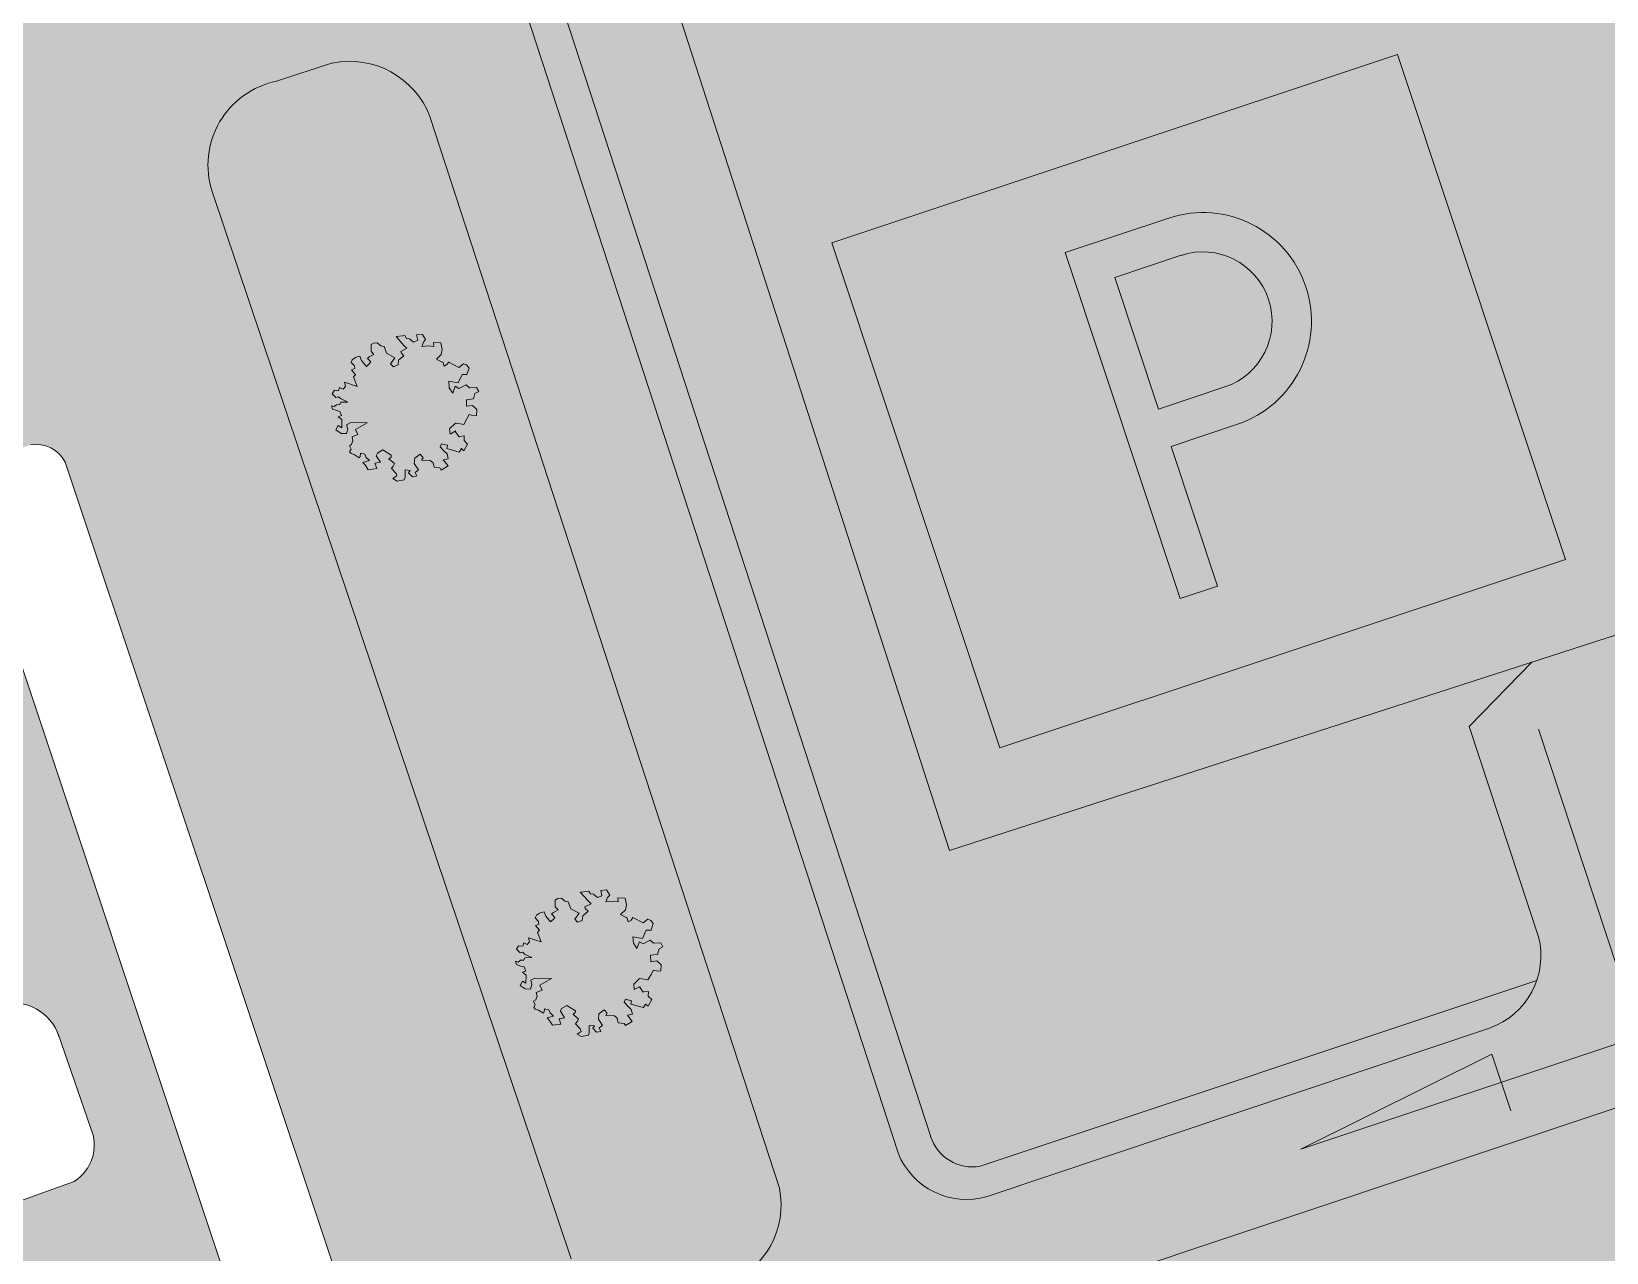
# Model space of a CAD drawing. Header units: millimetres. Extents: x 145836 to 266027, y 108786 to 206069.
# Drawn here: x 158322 to 164393, y 126078 to 130783 of the extents above; entities that cross this region are included whole.
import ezdxf

# ---------------------------------------------------------------- set-up
doc = ezdxf.new("R2010")
doc.units = ezdxf.units.MM
doc.layers.get('0').update_dxf_attribs({"color": 250})

msp = doc.modelspace()

# ---------------------------------------------------------------- hatches: boundary and pattern name
at = {"lineweight": 20}
h = msp.add_hatch(color=254, dxfattribs=at)
h.paths.add_polyline_path([(156748.8, 136988.3), (156748.8, 134210.1, -0.063744), (156777.2, 134140.4), (156827.3, 133990.2), (157745.7, 133990.2)])
h.paths.add_polyline_path([(157745.7, 133990.2), (156827.3, 133990.2), (158226.5, 129798.1, -0.342133), (158060.7, 129491.9), (157959.9, 129458.2), (157959.9, 128260.9), (158016.4, 128098), (158363.9, 128098), (158066.9, 128988.7, -0.344228), (158145.7, 129133), (158317.5, 129190.3, -0.33474), (158451.7, 129123.3), (158793.9, 128098), (159714.6, 128098), (159020.4, 130160.4, -0.454595), (159266.1, 130591.6), (159482.5, 130662.2, -0.364982), (159857.6, 130456.4), (160627, 128098), (161128.7, 128098), (159988.8, 131592.6, -0.175968), (160160.3, 132156.5), (159928.8, 132878.2), (160071.9, 133158), (159950.7, 133532.5), (159676.9, 132996.8, -0.313709), (159479.4, 133154), (159206.6, 133990.2), (158704.9, 133990.2), (159546.4, 131410.3, -0.375129), (159363, 131071.5), (159093.2, 130983.5, -0.416721), (158688.2, 131156)])
at = {"lineweight": 13}
h = msp.add_hatch(color=5, dxfattribs=at)
h.set_gradient(color1=(194, 223, 180), color2=(197, 224, 184), centered=1, one_color=1, tint=0.8)
h.paths.add_polyline_path([(165679.4, 127645.6, 0.35438), (165745, 127761.1), (165383.2, 128766.8), (164822.5, 128585.5), (164404.1, 128156.4), (164635.2, 127455.7, 0.133977), (164745.7, 127333.9)])
h.paths.add_polyline_path([(164124.7, 127126.7, 0.144605), (164131.7, 127294.5), (163864.4, 128104.9), (164107.4, 128354.1), (161860.9, 127627.5), (160071.9, 133158), (159928.8, 132878.2), (160160.3, 132156.5, 0.081049), (160031.4, 131910.1), (161788.6, 126523.5, 0.37267), (161978.5, 126410.4)])
at = {"lineweight": 20, "true_color": 0xfcfcfc}
h = msp.add_hatch(color=7, dxfattribs=at)
h.set_gradient(color1=(194, 223, 180), color2=(197, 224, 184), centered=1, one_color=1, tint=0.8)
h.paths.add_polyline_path([(164088.6, 132365.6), (160686.5, 131257.9), (161860.9, 127627.5), (165383.2, 128766.8)])
at = {"lineweight": 13}
h = msp.add_hatch(color=5, dxfattribs=at)
h.set_gradient(color1=(194, 223, 180), color2=(197, 224, 184), centered=1, one_color=1, tint=0.8)
h.paths.add_polyline_path([(159857.6, 130456.4, 0.364982), (159482.5, 130662.2), (159193.8, 130568, 0.380272), (159018.2, 130167.1), (160402.7, 126053.3, 0.384755), (160763.7, 125878.2), (161002.6, 125958.2, 0.367553), (161205.2, 126325.3)])
h.paths.add_polyline_path([(167257.3, 126650), (167257.3, 127199.2), (169171.1, 127846.5), (172547.9, 131611.9, 0.321125), (172586, 132095), (172367.1, 132291.4, 0.355193), (172025.7, 132269.4), (168370, 128197.7, -0.109188), (167880, 127787.1), (160849, 125440.4, 0.308604), (160694.8, 125178.2), (160726.9, 125081.8, 0.349526), (161505.7, 124773.7)])
at = {"lineweight": 20, "true_color": 0xfff1c7}
msp.add_hatch(color=254, dxfattribs=at).paths.add_polyline_path([(160031.4, 131910.1, 0.093584), (159988.8, 131592.6), (161662.5, 126461.8, 0.388606), (162005.8, 126294.2), (163943, 126943, 0.229501), (164124.7, 127126.7), (161978.5, 126410.4, -0.375346), (161788.1, 126525)])
at = {"lineweight": 20}
h = msp.add_hatch(color=160, dxfattribs=at)
h.paths.add_polyline_path([(163587.2, 130694.7), (161407.3, 129969.1), (162054.9, 128023.4), (164234.9, 128749.1)])
h.paths.add_polyline_path([(162968.4, 129269.1, 0.001245), (162970.4, 129269.8)], flags=16)
h.paths.add_polyline_path([(162922.6, 129413.6), (162920.6, 129412.9, 0.00195)], flags=16)
at = {"lineweight": 20, "true_color": 0xfcfcfc}
msp.add_hatch(color=7, dxfattribs=at).paths.add_polyline_path([(162705.8, 130064.7), (162306.5, 129931.7), (162750.5, 128598), (162894.2, 128645.8), (162714.8, 129184.7), (162970.4, 129269.8, 0.997514)])
at = {"lineweight": 20}
msp.add_hatch(color=160, dxfattribs=at).paths.add_polyline_path([(162753.7, 129920.9), (162498.1, 129835.8), (162667, 129328.5), (162922.6, 129413.6, 0.996108)])
h = msp.add_hatch(color=254, dxfattribs=at)
h.paths.add_polyline_path([(166931.1, 127938), (166648.7, 127843.8, -0.382166), (166410.5, 127940.3), (166353.7, 128098), (165784.2, 128098), (165898.3, 127781.1, -0.475211), (165778.6, 127557.7), (165018.3, 127303.1, -0.377117), (164635.2, 127455.7), (164423.4, 128098), (164130.3, 128098), (164521.7, 126911.3), (163215, 126475.7), (163951.8, 126842.7), (163988.2, 126733.5), (164521.7, 126911.3), (164130.3, 128098), (163866.7, 128098), (164131.7, 127294.5, -0.396432), (163933.7, 126939.9), (162176.7, 126351.4), (162176.7, 125883.6), (166931.1, 127470.4)])
h.paths.add_polyline_path([(164822.5, 128585.5), (164107.4, 128354.1), (163864.4, 128104.9), (163866.7, 128098), (164423.4, 128098), (164404.1, 128156.4)])
h.paths.add_polyline_path([(166036.8, 128978.3), (165526.6, 128813.2), (165784.2, 128098), (166353.7, 128098)])
h = msp.add_hatch(color=254, dxfattribs=at)
h.paths.add_polyline_path([(162176.7, 124992.6), (161530.7, 124781.9, -0.36055), (160726.9, 125081.8), (160694.8, 125178.2, -0.308604), (160849, 125440.4), (162176.7, 125883.6), (162176.7, 126351.4), (162005.8, 126294.2, -0.388606), (161662.5, 126461.8), (161128.7, 128098), (160627, 128098), (161205.2, 126325.3, -0.367553), (161002.6, 125958.2), (160763.7, 125878.2, -0.384755), (160402.7, 126053.3), (159714.6, 128098), (158793.9, 128098), (159887.1, 124822.4, -0.432242), (159776, 124597.6), (158982.7, 124332.9, -0.306146), (158799.5, 124425.4), (158468.2, 125418, -0.305906), (158570.1, 125598), (158986.4, 125737, 0.390677), (159084.2, 125940.7), (159081.6, 125948.5, 0.023347), (159075.6, 125962.9), (158363.9, 128098), (158016.4, 128098), (158190.5, 127595.1, -0.359493), (158075.9, 127382.3), (157959.9, 127342.2), (157959.9, 126948.5), (158202.4, 127032.4, -0.405187), (158427.4, 126910.9), (158549.3, 126559.1, -0.376196), (158486.5, 126351.8), (157959.9, 126162), (157460.3, 125982), (157460.3, 125585.2), (157865.6, 125725.5, -0.436447), (158110.1, 125608.6), (158536.7, 124330.4, -0.349471), (158441.5, 124152.3), (156748.8, 123587.3), (156748.8, 123220.4), (158431.2, 123781.9, -0.372257), (158770.3, 123630.4), (158976.3, 123013.2, -0.344871), (158874.1, 122773.5), (158372, 122600.3), (158430.2, 122425.7), (160218.3, 122425.7), (159975.4, 123153.4), (159509.5, 122992.7, -0.361679), (159296.7, 123110.1), (159085.3, 123744.5, -0.436471), (159225.5, 124047.2), (159915.9, 124277.6, -0.391979), (160108.8, 124158.3), (160687.1, 122425.7), (161613.4, 122425.7), (161327.5, 123282.3, -0.365438), (161587.5, 123692.3), (162176.7, 123882.5)])
h.paths.add_polyline_path([(162176.7, 121675.9, -0.297718), (161813.3, 121826.7), (161613.4, 122425.7), (160687.1, 122425.7), (162176.7, 117962.4), (162176.7, 120737.9), (162153.8, 120806.6, -0.250501), (162176.7, 121148.7)])
h.paths.add_polyline_path([(160218.3, 122425.7), (158430.2, 122425.7), (159693, 118642.1), (160181, 118805, -0.415393), (160421, 118684.7), (160783, 117600.2, -0.424594), (160655.7, 117298.1), (161343.2, 117527.6, -0.41552), (161108.8, 117680.7), (160763.7, 118714.7, -0.480476), (160940.9, 119058.6), (161301.9, 119179.1)])
at = {"lineweight": 13}
h = msp.add_hatch(color=256, dxfattribs=at)
h.paths.add_polyline_path([(164024.6, 126624.3), (163988.2, 126733.5), (163215, 126475.7)])
h.paths.add_polyline_path([(163988.2, 126733.5), (163951.8, 126842.7), (163215, 126475.7)])

# ---------------------------------------------------------------- linework, layer by layer
at = {"lineweight": 20}
for p, q in [((158783.1, 137142.1), (161860.9, 127627.5)), ((160031.4, 131910.1), (161788.6, 126523.5)), ((159988.8, 131592.6), (161662.5, 126461.8)), ((159266.1, 130591.6), (159482.5, 130662.2)), ((159857.6, 130456.4), (161205.2, 126325.3)), ((159018.2, 130167.1), (160402.7, 126053.3)), ((161860.9, 127627.5), (166618.2, 129166.3)), ((158451.7, 129123.3), (159887.1, 124822.4)), ((158066.9, 128988.7), (159075.6, 125962.9)), ((167880, 127787.1), (160849, 125440.4)), ((164124.7, 127126.7), (161978.5, 126410.4)), ((158549.3, 126559.1), (158424.1, 126920.5)), ((163943, 126943), (162005.8, 126294.2)), ((157959.9, 126162), (158486.5, 126351.8))]:
    msp.add_line(p, q, dxfattribs=at)
at = {"color": 7, "lineweight": 20, "true_color": 0xfcfcfc}
for p, q in [((161407.3, 129969.1), (163587.2, 130694.7)), ((163587.2, 130694.7), (164234.9, 128749.1)), ((162054.9, 128023.4), (161407.3, 129969.1)), ((162054.9, 128023.4), (164234.9, 128749.1)), ((162894.2, 128645.8), (162750.5, 128598))]:
    msp.add_line(p, q, dxfattribs=at)
at = {"color": 7, "lineweight": 13, "true_color": 0xfcfcfc}
for p, q in [((162306.5, 129931.7), (162705.8, 130064.7)), ((162306.5, 129931.7), (162750.5, 128598)), ((162498.1, 129835.8), (162753.7, 129920.9)), ((162498.1, 129835.8), (162667, 129328.5)), ((162667, 129328.5), (162922.6, 129413.6)), ((162714.8, 129184.7), (162970.4, 129269.8)), ((162714.8, 129184.7), (162894.2, 128645.8))]:
    msp.add_line(p, q, dxfattribs=at)
at = {"lineweight": 13}
for p, q in [((159640.7, 129583), (159631.1, 129577.1)), ((159631.1, 129577.1), (159631.1, 129550.9)), ((159655, 129584.2), (159640.7, 129583)), ((159668.1, 129572.3), (159655, 129584.2)), ((159681.2, 129569.9), (159668.1, 129572.3)), ((159690.7, 129543.7), (159681.2, 129569.9)), ((159752.7, 129610.4), (159727.6, 129608)), ((159727.6, 129608), (159757.4, 129573.5)), ((159761, 129611.6), (159752.7, 129610.4)), ((159757.4, 129573.5), (159769.4, 129562.8)), ((159767, 129600.9), (159761, 129611.6)), ((159778.9, 129599.7), (159767, 129600.9)), ((159794.4, 129586.6), (159778.9, 129599.7)), ((159811.1, 129593.7), (159794.4, 129586.6)), ((159828.9, 129616.4), (159806.3, 129614)), ((159806.3, 129614), (159811.1, 129593.7)), ((159826.6, 129569.9), (159832.5, 129586.6)), ((159854, 129572.3), (159826.6, 129569.9)), ((159840.9, 129596.1), (159828.9, 129616.4)), ((159832.5, 129586.6), (159840.9, 129596.1)), ((159873, 129569.9), (159854, 129572.3)), ((159900.4, 129584.2), (159871.8, 129585.4)), ((159871.8, 129585.4), (159873, 129569.9)), ((159905.2, 129558), (159900.4, 129584.2)), ((159558.4, 129518.7), (159553.7, 129508)), ((159553.7, 129508), (159566.8, 129494.9)), ((159570.3, 129527.1), (159558.4, 129518.7)), ((159573.9, 129528.3), (159570.3, 129527.1)), ((159588.2, 129531.8), (159573.9, 129528.3)), ((159594.2, 129515.2), (159588.2, 129531.8)), ((159613.2, 129492.5), (159594.2, 129515.2)), ((159624, 129529.5), (159616.8, 129523.5)), ((159616.8, 129523.5), (159629.9, 129510.4)), ((159641.8, 129539), (159624, 129529.5)), ((159629.9, 129510.4), (159625.2, 129504.5)), ((159631.1, 129550.9), (159641.8, 129539)), ((159722.9, 129525.9), (159690.7, 129543.7)), ((159706.2, 129503.3), (159722.9, 129525.9)), ((159737.2, 129516.4), (159734.8, 129498.5)), ((159757.4, 129534.2), (159737.2, 129516.4)), ((159769.4, 129562.8), (159745.5, 129550.9)), ((159745.5, 129550.9), (159746.7, 129544.9)), ((159746.7, 129544.9), (159757.4, 129534.2)), ((159882.6, 129521.1), (159901.6, 129539)), ((159904, 129509.2), (159882.6, 129521.1)), ((159901.6, 129539), (159905.2, 129558)), ((159907.6, 129510.4), (159904, 129509.2)), ((159912.4, 129493.7), (159907.6, 129510.4)), ((159930.2, 129509.2), (159923.1, 129499.7)), ((159969.6, 129489), (159930.2, 129509.2)), ((159568, 129484.2), (159554.9, 129479.4)), ((159554.9, 129479.4), (159570.3, 129460.4)), ((159570.3, 129460.4), (159563.2, 129452.1)), ((159563.2, 129452.1), (159576.9, 129415.5)), ((159566.8, 129494.9), (159568, 129484.2)), ((159625.2, 129504.5), (159613.2, 129492.5)), ((159716.9, 129491.4), (159706.2, 129503.3)), ((159734.8, 129498.5), (159716.9, 129491.4)), ((159923.1, 129499.7), (159912.4, 129493.7)), ((159967.2, 129429.4), (159981.5, 129461.6)), ((159987.4, 129503.3), (159969.6, 129489)), ((159981.5, 129461.6), (160000.5, 129461.6)), ((159999.3, 129498.5), (159987.4, 129503.3)), ((160008.9, 129486.6), (159999.3, 129498.5)), ((160000.5, 129461.6), (160008.9, 129486.6)), ((159489.5, 129400.7), (159481.3, 129387.3)), ((159481.3, 129387.3), (159495.4, 129373.1)), ((159505.8, 129399.2), (159489.5, 129400.7)), ((159509.6, 129411.8), (159505.8, 129399.2)), ((159523, 129405.1), (159509.6, 129411.8)), ((159531.9, 129415.6), (159523, 129405.1)), ((159576.9, 129415.5), (159528.3, 129431.7)), ((159528.3, 129431.7), (159531.9, 129415.6)), ((159932.6, 129410.4), (159930.2, 129435.4)), ((159930.2, 129435.4), (159967.2, 129429.4)), ((159945.7, 129390.2), (159932.6, 129410.4)), ((159955.3, 129416.4), (159945.7, 129390.2)), ((159969.6, 129408), (159955.3, 129416.4)), ((159997, 129422.3), (159969.6, 129408)), ((160010.1, 129410.4), (159997, 129422.3)), ((160037.5, 129411.6), (160010.1, 129410.4)), ((160025.6, 129367.5), (160031.5, 129389)), ((160031.5, 129389), (160045.8, 129396.1)), ((160045.8, 129396.1), (160037.5, 129411.6)), ((159488.7, 129338.2), (159478.3, 129341.2)), ((159478.3, 129341.2), (159482, 129328.5)), ((159482, 129328.5), (159498.4, 129322.6)), ((159497.7, 129344.9), (159488.7, 129338.2)), ((159495.4, 129373.1), (159505.8, 129376.1)), ((159510.3, 129345.6), (159497.7, 129344.9)), ((159505.8, 129376.1), (159512.5, 129368.7)), ((159514, 129354.5), (159510.3, 129345.6)), ((159512.5, 129368.7), (159540.9, 129355.4)), ((159540.9, 129355.4), (159514, 129354.5)), ((159998.2, 129364), (160025.6, 129367.5)), ((159999.3, 129339), (159998.2, 129364)), ((160022, 129342.5), (159999.3, 129339)), ((160038.7, 129327.1), (160022, 129342.5)), ((160037.8, 129303.7), (160038.7, 129327.1)), ((159504.4, 129265), (159495.4, 129247.9)), ((159498.4, 129322.6), (159511.1, 129319.6)), ((159517, 129303.2), (159504.4, 129298.7)), ((159504.4, 129298.7), (159518.5, 129287.6)), ((159517.8, 129256.1), (159504.4, 129265)), ((159511.1, 129319.6), (159517, 129303.2)), ((159518.5, 129287.6), (159517.8, 129256.1)), ((159536.4, 129268), (159552.8, 129276.2)), ((159540.9, 129251.6), (159536.4, 129268)), ((159552.8, 129276.2), (159616.2, 129275.3)), ((159616.2, 129275.3), (159571.4, 129249.4)), ((159933.6, 129252.3), (159955.9, 129274.6)), ((159955.9, 129274.6), (159973.8, 129271.7)), ((159973.8, 129271.7), (159987.9, 129269.4)), ((159987.9, 129269.4), (160000.6, 129290.3)), ((160000.6, 129290.3), (160009.5, 129307.4)), ((160009.5, 129307.4), (160026.7, 129302.9)), ((160026.7, 129302.9), (160037.8, 129303.7)), ((159495.4, 129247.9), (159515.5, 129234.5)), ((159515.5, 129234.5), (159535.6, 129233.8)), ((159535.6, 129233.8), (159540.9, 129251.6)), ((159561, 129207), (159555.8, 129192.1)), ((159580.3, 129230), (159558, 129221.1)), ((159558, 129221.1), (159561, 129207)), ((159571.4, 129249.4), (159580.3, 129230)), ((159935.8, 129232.2), (159933.6, 129252.3)), ((159958.2, 129244.1), (159935.8, 129232.2)), ((159955.2, 129242.6), (159958.2, 129244.1)), ((159970.1, 129221.8), (159955.2, 129242.6)), ((159973, 129223.3), (159970.1, 129221.8)), ((159990.2, 129224.8), (159973, 129223.3)), ((159989.4, 129206.9), (159990.2, 129224.8)), ((160002.8, 129193.5), (159989.4, 129206.9)), ((159555.8, 129192.1), (159547.6, 129186.9)), ((159547.6, 129186.9), (159554.3, 129173.5)), ((159554.3, 129173.5), (159548.3, 129163.8)), ((159548.3, 129163.8), (159554.3, 129157.1)), ((159554.3, 129157.1), (159566.2, 129152.7)), ((159566.2, 129152.7), (159585.5, 129140.8)), ((159585.5, 129140.8), (159588.5, 129146)), ((159588.5, 129146), (159590, 129157.9)), ((159590, 129157.9), (159606.4, 129154.2)), ((159606.4, 129154.2), (159611.6, 129142.2)), ((159611.6, 129142.2), (159624.3, 129129.6)), ((159651.2, 129148.8), (159655.6, 129158.5)), ((159666.8, 129123.5), (159651.2, 129148.8)), ((159655.6, 129158.5), (159675.7, 129171.1)), ((159675.7, 129171.1), (159708.5, 129150.3)), ((159707.8, 129143.6), (159699.6, 129136.9)), ((159708.5, 129150.3), (159707.8, 129143.6)), ((159799.4, 129139.1), (159820.2, 129154)), ((159820.2, 129154), (159831.4, 129140.6)), ((159897.1, 129183.1), (159902.3, 129195)), ((159912.7, 129166.7), (159897.1, 129183.1)), ((159902.3, 129195), (159925.4, 129189.1)), ((159923.9, 129155.6), (159912.7, 129166.7)), ((159925.4, 129189.1), (159922.4, 129176.4)), ((159922.4, 129176.4), (159970.8, 129162.3)), ((159928.4, 129137), (159923.9, 129155.6)), ((159970.8, 129162.3), (159979, 129176.4)), ((159979, 129176.4), (159988.7, 129167.5)), ((159988.7, 129167.5), (160002.8, 129193.5)), ((159624.3, 129129.6), (159599.7, 129122.9)), ((159599.7, 129122.9), (159607.9, 129114)), ((159607.9, 129114), (159619.9, 129094.5)), ((159619.9, 129094.5), (159652.6, 129099)), ((159645.9, 129119.8), (159666.8, 129123.5)), ((159652.6, 129099), (159645.9, 129119.8)), ((159699.6, 129136.9), (159721.2, 129118.3)), ((159715.9, 129108.6), (159709.2, 129099.7)), ((159709.2, 129099.7), (159727.1, 129080.4)), ((159721.2, 129118.3), (159715.9, 129108.6)), ((159762.1, 129064.7), (159762.1, 129093.7)), ((159762.1, 129093.7), (159782.2, 129092.3)), ((159782.2, 129092.3), (159775.5, 129083.3)), ((159775.5, 129083.3), (159790.4, 129067.7)), ((159797.1, 129118.3), (159799.4, 129139.1)), ((159813.5, 129093.7), (159797.1, 129118.3)), ((159800.9, 129084.1), (159813.5, 129093.7)), ((159806.8, 129070.7), (159800.9, 129084.1)), ((159831.4, 129140.6), (159825.4, 129131.7)), ((159825.4, 129131.7), (159858.9, 129130.2)), ((159858.9, 129130.2), (159870.1, 129121.3)), ((159870.1, 129121.3), (159873.8, 129104.2)), ((159873.8, 129104.2), (159896.2, 129101.9)), ((159896.2, 129101.9), (159901.4, 129093)), ((159901.4, 129093), (159927.6, 129109.5)), ((159909, 129133.3), (159928.4, 129137)), ((159927.6, 129109.5), (159909, 129133.3)), ((159730.8, 129070.7), (159715.2, 129060.3)), ((159715.2, 129060.3), (159731.6, 129050.6)), ((159727.1, 129080.4), (159730.8, 129070.7)), ((159731.6, 129050.6), (159759.1, 129055.8)), ((159759.1, 129055.8), (159762.1, 129064.7)), ((159790.4, 129067.7), (159806.8, 129070.7)), ((164107.4, 128354.1), (163864.4, 128104.9)), ((163864.4, 128104.9), (164131.7, 127294.5)), ((164131.2, 128095), (164521.7, 126911.3)), ((160350.5, 127442.2), (160341, 127436.3)), ((160364.8, 127443.4), (160350.5, 127442.2)), ((160377.9, 127431.5), (160364.8, 127443.4)), ((160462.6, 127469.6), (160437.5, 127467.2)), ((160437.5, 127467.2), (160467.3, 127432.7)), ((160470.9, 127470.8), (160462.6, 127469.6)), ((160476.9, 127460.1), (160470.9, 127470.8)), ((160488.8, 127458.9), (160476.9, 127460.1)), ((160504.3, 127445.8), (160488.8, 127458.9)), ((160520.9, 127452.9), (160504.3, 127445.8)), ((160538.8, 127475.6), (160516.2, 127473.2)), ((160516.2, 127473.2), (160520.9, 127452.9)), ((160536.4, 127429.1), (160542.4, 127445.8)), ((160550.7, 127455.3), (160538.8, 127475.6)), ((160542.4, 127445.8), (160550.7, 127455.3)), ((160610.3, 127443.4), (160581.7, 127444.6)), ((160581.7, 127444.6), (160582.9, 127429.1)), ((160615.1, 127417.2), (160610.3, 127443.4)), ((160280.2, 127386.3), (160268.3, 127377.9)), ((160283.8, 127387.5), (160280.2, 127386.3)), ((160298.1, 127391), (160283.8, 127387.5)), ((160304.1, 127374.4), (160298.1, 127391)), ((160333.9, 127388.6), (160326.7, 127382.7)), ((160326.7, 127382.7), (160339.8, 127369.6)), ((160351.7, 127398.2), (160333.9, 127388.6)), ((160341, 127436.3), (160341, 127410.1)), ((160341, 127410.1), (160351.7, 127398.2)), ((160391.1, 127429.1), (160377.9, 127431.5)), ((160400.6, 127402.9), (160391.1, 127429.1)), ((160432.8, 127385.1), (160400.6, 127402.9)), ((160416.1, 127362.5), (160432.8, 127385.1)), ((160467.3, 127393.4), (160447.1, 127375.5)), ((160479.2, 127422), (160455.4, 127410.1)), ((160455.4, 127410.1), (160456.6, 127404.1)), ((160456.6, 127404.1), (160467.3, 127393.4)), ((160467.3, 127432.7), (160479.2, 127422)), ((160563.8, 127431.5), (160536.4, 127429.1)), ((160582.9, 127429.1), (160563.8, 127431.5)), ((160592.4, 127380.3), (160611.5, 127398.2)), ((160611.5, 127398.2), (160615.1, 127417.2)), ((160268.3, 127377.9), (160263.5, 127367.2)), ((160263.5, 127367.2), (160276.7, 127354.1)), ((160277.8, 127343.4), (160264.7, 127338.6)), ((160264.7, 127338.6), (160280.2, 127319.6)), ((160276.7, 127354.1), (160277.8, 127343.4)), ((160323.1, 127351.7), (160304.1, 127374.4)), ((160335, 127363.6), (160323.1, 127351.7)), ((160339.8, 127369.6), (160335, 127363.6)), ((160426.8, 127350.5), (160416.1, 127362.5)), ((160444.7, 127357.7), (160426.8, 127350.5)), ((160447.1, 127375.5), (160444.7, 127357.7)), ((160613.9, 127368.4), (160592.4, 127380.3)), ((160617.5, 127369.6), (160613.9, 127368.4)), ((160622.2, 127352.9), (160617.5, 127369.6)), ((160633, 127358.9), (160622.2, 127352.9)), ((160640.1, 127368.4), (160633, 127358.9)), ((160679.4, 127348.2), (160640.1, 127368.4)), ((160677.1, 127288.6), (160691.4, 127320.8)), ((160697.3, 127362.5), (160679.4, 127348.2)), ((160691.4, 127320.8), (160710.4, 127320.8)), ((160709.2, 127357.7), (160697.3, 127362.5)), ((160718.8, 127345.8), (160709.2, 127357.7)), ((160710.4, 127320.8), (160718.8, 127345.8)), ((160199.3, 127259.9), (160191.1, 127246.5)), ((160215.7, 127258.4), (160199.3, 127259.9)), ((160219.5, 127271), (160215.7, 127258.4)), ((160232.9, 127264.3), (160219.5, 127271)), ((160241.8, 127274.8), (160232.9, 127264.3)), ((160286.8, 127274.7), (160238.1, 127290.9)), ((160238.1, 127290.9), (160241.8, 127274.8)), ((160280.2, 127319.6), (160273.1, 127311.3)), ((160273.1, 127311.3), (160286.8, 127274.7)), ((160642.5, 127269.6), (160640.1, 127294.6)), ((160640.1, 127294.6), (160677.1, 127288.6)), ((160655.6, 127249.3), (160642.5, 127269.6)), ((160665.1, 127275.5), (160655.6, 127249.3)), ((160679.4, 127267.2), (160665.1, 127275.5)), ((160706.8, 127281.5), (160679.4, 127267.2)), ((160720, 127269.6), (160706.8, 127281.5)), ((160747.4, 127270.8), (160720, 127269.6)), ((160755.7, 127255.3), (160747.4, 127270.8)), ((160198.6, 127197.4), (160188.2, 127200.3)), ((160188.2, 127200.3), (160191.9, 127187.7)), ((160191.1, 127246.5), (160205.3, 127232.3)), ((160207.5, 127204.1), (160198.6, 127197.4)), ((160205.3, 127232.3), (160215.7, 127235.3)), ((160220.2, 127204.8), (160207.5, 127204.1)), ((160215.7, 127235.3), (160222.4, 127227.9)), ((160223.9, 127213.7), (160220.2, 127204.8)), ((160222.4, 127227.9), (160250.8, 127214.6)), ((160250.8, 127214.6), (160223.9, 127213.7)), ((160708, 127223.2), (160735.4, 127226.7)), ((160709.2, 127198.2), (160708, 127223.2)), ((160731.9, 127201.7), (160709.2, 127198.2)), ((160748.6, 127186.2), (160731.9, 127201.7)), ((160735.4, 127226.7), (160741.4, 127248.2)), ((160741.4, 127248.2), (160755.7, 127255.3)), ((160191.9, 127187.7), (160208.3, 127181.7)), ((160208.3, 127181.7), (160220.9, 127178.8)), ((160226.9, 127162.4), (160214.2, 127157.9)), ((160214.2, 127157.9), (160228.4, 127146.8)), ((160220.9, 127178.8), (160226.9, 127162.4)), ((160228.4, 127146.8), (160227.7, 127115.3)), ((160697.8, 127128.6), (160710.5, 127149.5)), ((160710.5, 127149.5), (160719.4, 127166.6)), ((160719.4, 127166.6), (160736.6, 127162.1)), ((160736.6, 127162.1), (160747.7, 127162.9)), ((160747.7, 127162.9), (160748.6, 127186.2)), ((160214.2, 127124.2), (160205.3, 127107.1)), ((160205.3, 127107.1), (160225.4, 127093.7)), ((160227.7, 127115.3), (160214.2, 127124.2)), ((160225.4, 127093.7), (160245.5, 127093)), ((160245.5, 127093), (160250.7, 127110.8)), ((160246.3, 127127.2), (160262.7, 127135.4)), ((160250.7, 127110.8), (160246.3, 127127.2)), ((160262.7, 127135.4), (160326.1, 127134.5)), ((160290.2, 127089.2), (160267.9, 127080.3)), ((160267.9, 127080.3), (160270.9, 127066.2)), ((160326.1, 127134.5), (160281.3, 127108.6)), ((160281.3, 127108.6), (160290.2, 127089.2)), ((160643.5, 127111.5), (160665.8, 127133.8)), ((160645.7, 127091.4), (160643.5, 127111.5)), ((160668, 127103.3), (160645.7, 127091.4)), ((160665.1, 127101.8), (160668, 127103.3)), ((160680, 127081), (160665.1, 127101.8)), ((160665.8, 127133.8), (160683.7, 127130.9)), ((160682.9, 127082.5), (160680, 127081)), ((160700.1, 127084), (160682.9, 127082.5)), ((160683.7, 127130.9), (160697.8, 127128.6)), ((160699.3, 127066.1), (160700.1, 127084)), ((160265.6, 127051.3), (160257.4, 127046.1)), ((160257.4, 127046.1), (160264.1, 127032.7)), ((160264.1, 127032.7), (160258.2, 127023)), ((160258.2, 127023), (160264.1, 127016.3)), ((160264.1, 127016.3), (160276.1, 127011.9)), ((160270.9, 127066.2), (160265.6, 127051.3)), ((160298.4, 127005.2), (160299.9, 127017.1)), ((160299.9, 127017.1), (160316.3, 127013.3)), ((160361, 127008), (160365.5, 127017.7)), ((160365.5, 127017.7), (160385.6, 127030.3)), ((160385.6, 127030.3), (160418.4, 127009.5)), ((160607, 127042.3), (160612.2, 127054.2)), ((160622.6, 127025.9), (160607, 127042.3)), ((160612.2, 127054.2), (160635.3, 127048.3)), ((160633.8, 127014.8), (160622.6, 127025.9)), ((160635.3, 127048.3), (160632.3, 127035.6)), ((160632.3, 127035.6), (160680.7, 127021.5)), ((160680.7, 127021.5), (160688.9, 127035.6)), ((160688.9, 127035.6), (160698.6, 127026.7)), ((160698.6, 127026.7), (160712.7, 127052.7)), ((160712.7, 127052.7), (160699.3, 127066.1)), ((160276.1, 127011.9), (160295.4, 126999.9)), ((160295.4, 126999.9), (160298.4, 127005.2)), ((160334.2, 126988.8), (160309.6, 126982.1)), ((160309.6, 126982.1), (160317.8, 126973.2)), ((160316.3, 127013.3), (160321.5, 127001.4)), ((160317.8, 126973.2), (160329.8, 126953.7)), ((160321.5, 127001.4), (160334.2, 126988.8)), ((160329.8, 126953.7), (160362.5, 126958.1)), ((160355.8, 126979), (160376.7, 126982.7)), ((160362.5, 126958.1), (160355.8, 126979)), ((160376.7, 126982.7), (160361, 127008)), ((160417.6, 127002.8), (160409.4, 126996.1)), ((160409.4, 126996.1), (160431, 126977.5)), ((160418.4, 127009.5), (160417.6, 127002.8)), ((160425.8, 126967.8), (160419.1, 126958.9)), ((160419.1, 126958.9), (160437, 126939.5)), ((160431, 126977.5), (160425.8, 126967.8)), ((160507, 126977.5), (160509.2, 126998.3)), ((160523.4, 126952.9), (160507, 126977.5)), ((160509.2, 126998.3), (160530.1, 127013.2)), ((160530.1, 127013.2), (160541.3, 126999.8)), ((160541.3, 126999.8), (160535.3, 126990.9)), ((160535.3, 126990.9), (160568.8, 126989.4)), ((160568.8, 126989.4), (160580, 126980.5)), ((160580, 126980.5), (160583.7, 126963.4)), ((160583.7, 126963.4), (160606.1, 126961.1)), ((160606.1, 126961.1), (160611.3, 126952.2)), ((160611.3, 126952.2), (160637.5, 126968.6)), ((160618.9, 126992.5), (160638.2, 126996.2)), ((160637.5, 126968.6), (160618.9, 126992.5)), ((160638.2, 126996.2), (160633.8, 127014.8)), ((160440.7, 126929.9), (160425.1, 126919.5)), ((160425.1, 126919.5), (160441.5, 126909.8)), ((160437, 126939.5), (160440.7, 126929.9)), ((160441.5, 126909.8), (160469, 126915)), ((160469, 126915), (160472, 126923.9)), ((160472, 126923.9), (160472, 126952.9)), ((160472, 126952.9), (160492.1, 126951.4)), ((160492.1, 126951.4), (160485.4, 126942.5)), ((160485.4, 126942.5), (160500.3, 126926.9)), ((160500.3, 126926.9), (160516.7, 126929.9)), ((160510.7, 126943.3), (160523.4, 126952.9)), ((160516.7, 126929.9), (160510.7, 126943.3)), ((163215, 126475.7), (164521.7, 126911.3)), ((163215, 126475.7), (163951.8, 126842.7)), ((164024.6, 126624.3), (163951.8, 126842.7))]:
    msp.add_line(p, q, dxfattribs=at)
at = {"color": 7, "lineweight": 20, "true_color": 0xfcfcfc}
msp.add_lwpolyline([(161407.3, 129969.1), (163587.2, 130694.7), (164234.9, 128749.1), (162054.9, 128023.4)], close=True, dxfattribs=at)
at = {"lineweight": 20}
for centre, radius, start, end in [((159547.9, 130336.5), 332.1, 21.15236, 101.35712), ((159331.4, 130268.8), 329.3, 101.43081, 197.98495), ((158340.1, 129067.8), 124.6, 26.43231, 100.4622), ((163844.3, 127222.4), 296.3, 289.45872, 14.07408), ((158252.3, 126855.6), 183.7, 17.52645, 105.75499), ((158399.6, 126491.3), 164.3, 301.92153, 24.38599), ((161948.9, 126576.6), 168.9, 197.79801, 280.09167), ((161925.7, 126565.5), 282.9, 201.50745, 286.45311), ((160887.9, 126261), 323.8, 290.7409, 11.46514)]:
    msp.add_arc(centre, radius, start, end, dxfattribs=at)
at = {"color": 7, "lineweight": 13, "true_color": 0xfcfcfc}
for radius, start, end in [(418.9, 288.55345, 108.26822), (267.3, 288.63429, 108.18738)]:
    msp.add_arc((162837.1, 129666.9), radius, start, end, dxfattribs=at)

doc.saveas('drawing.dxf')
